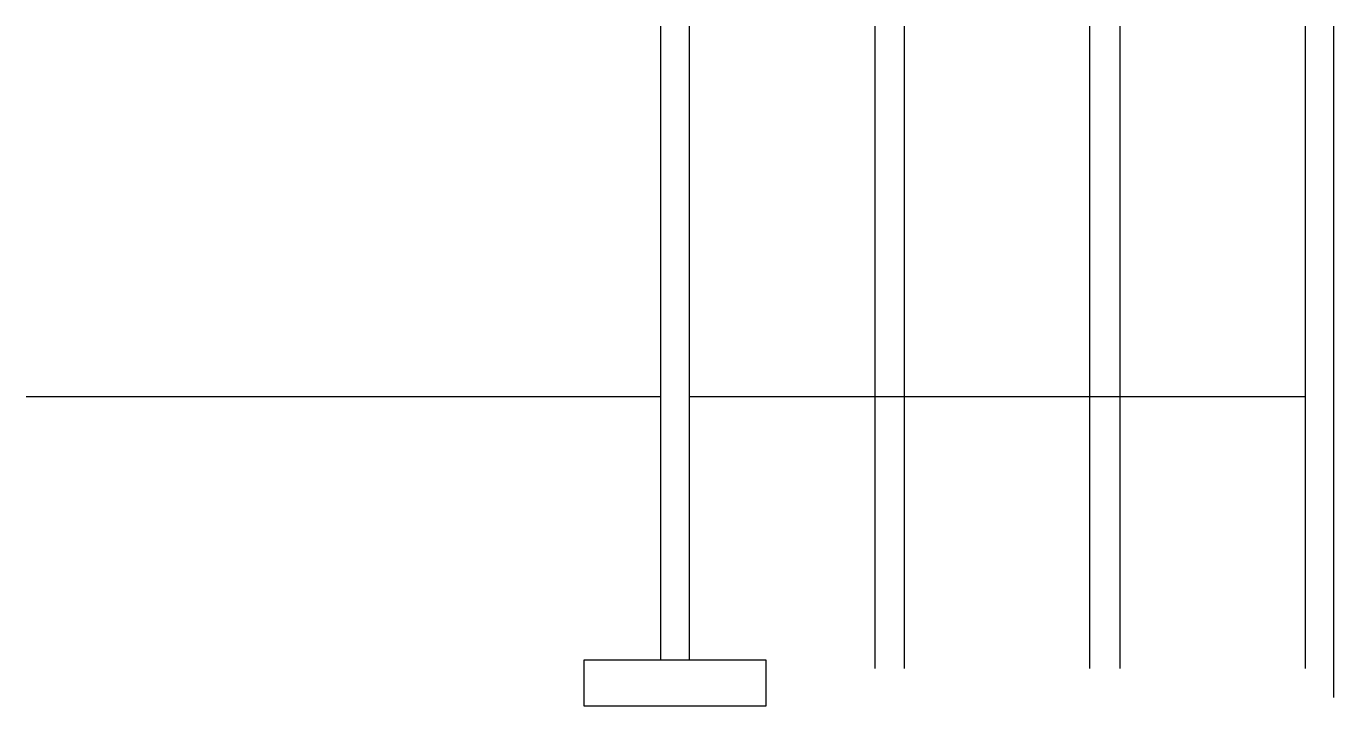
# Model space of a CAD drawing. Header units: metres. Extents: x 6449 to 7311, y 2673 to 3120.
import ezdxf

# ---------------------------------------------------------------- set-up
doc = ezdxf.new("R2010")
doc.units = ezdxf.units.M
for name, color, linetype in [('3', 7, 'Continuous'), ('7', 7, 'Continuous'), ('Painéis', 7, 'Continuous')]:
    doc.layers.add(name, color=color, linetype=linetype)

msp = doc.modelspace()

# ---------------------------------------------------------------- linework, layer by layer
at = {"layer": '3', "color": 7, "lineweight": 25}
for points in [[(6867.16, 3120.17), (6867.16, 2702.67)], [(6886.16, 2702.67), (6886.16, 3120.17)], [(7291.66, 3120.17), (7291.66, 2697.17)], [(7291.66, 3120.17), (7291.66, 2758.17)], [(7310.66, 2678.17), (7310.66, 3120.17)]]:
    msp.add_lwpolyline(points, dxfattribs=at)
at = {"layer": '7', "color": 7, "lineweight": 25}
msp.add_lwpolyline([(6816.66, 2672.67), (6936.66, 2672.67), (6936.66, 2702.67), (6816.66, 2702.67), (6816.66, 2672.67)], dxfattribs=at)
at = {"layer": 'Painéis', "color": 7, "lineweight": 25}
for p, q in [((7008.16, 3120.17), (7008.16, 2697.17)), ((7027.66, 3120.17), (7027.66, 2697.17)), ((7149.66, 3120.17), (7149.66, 2697.17)), ((7169.66, 3120.17), (7169.66, 2697.17)), ((6867.16, 2876.17), (6449.16, 2876.17)), ((7291.66, 2876.17), (6886.16, 2876.17))]:
    msp.add_line(p, q, dxfattribs=at)

doc.saveas('drawing.dxf')
